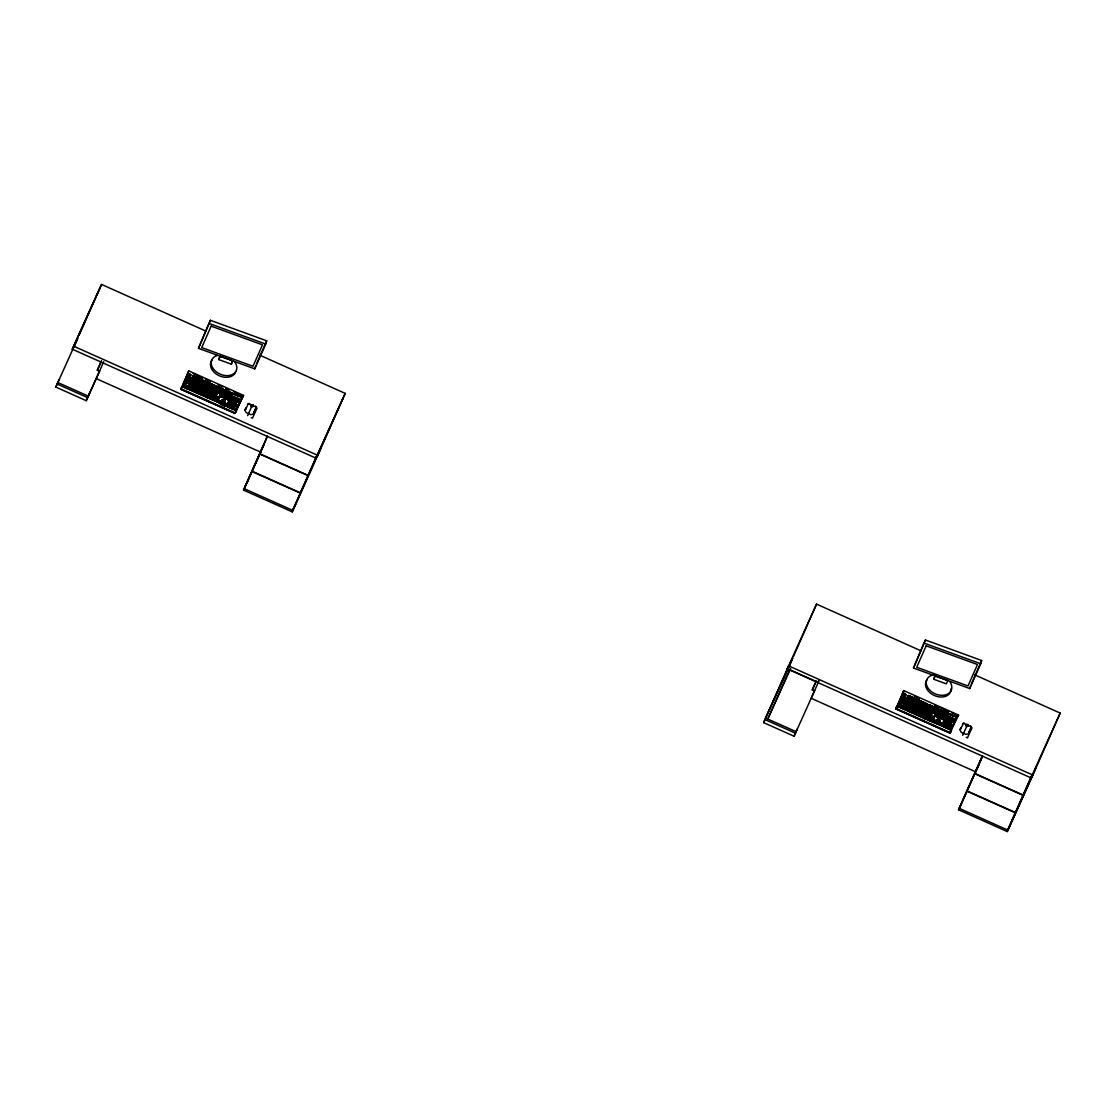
<?xml version="1.0" encoding="UTF-8"?>
<svg xmlns="http://www.w3.org/2000/svg" width="1116" height="1116" viewBox="0 0 1116 1116"><rect width="100%" height="100%" fill="white"/><g stroke="black" fill="none" stroke-linecap="round" stroke-linejoin="round"><path stroke-width="1.5" d="M193.64 384.127C194.909 386.22 189.399 386.931 191.352 383.388M200.489 387.099C196.834 386.08 200.42 389.847 200.643 387.545M205.149 389.372L204.953 391.688M209.92 391.716L209.961 391.953M209.989 383.081C210.743 385.411 206.376 384.071 208.831 382.537M903.932 701.741C895.227 697.458 903.765 705.717 904.211 702.355M904.002 696.97C904.727 699.258 900.375 697.974 902.83 696.426M905.341 693.985C906.08 696.286 901.756 694.975 904.183 693.441M908.884 701.504C909.61 703.791 905.257 702.508 907.727 700.96M912.372 697.123C913.097 699.425 908.745 698.128 911.214 696.579M915.552 706.958L915.357 709.316M917.868 707.935C920.142 705.898 914.13 703.08 915.05 708.102C912.735 709.106 913.795 704.726 915.455 706.777M920.365 709.525L918.928 708.325L918.245 709.567L919.598 710.222L920.867 707.279L922.946 708.325M926.991 712.05C922.625 713.124 929.223 710.976 926.88 714.477M928.582 715.244C932.446 712.399 924.676 712.161 928.749 714.38C928.177 710.962 934.036 710.878 931.232 714.059M931.665 709.344C932.404 711.645 928.08 710.334 930.507 708.8M933.074 706.386C933.813 708.688 929.488 707.377 931.916 705.842M933.98 710.376C934.706 712.664 930.381 711.38 932.809 709.832M943.564 717.016C944.345 719.304 939.951 718.007 942.406 716.472M253.709 413.269L254.462 411.372A8.956 3.32 -87.9 0 1 254.56 410.995L254.574 410.939A9.626 3.711 -89 0 1 254.671 410.535L254.699 410.479A9.904 3.976 89.8 0 1 254.853 409.977M968.702 732.961L969.469 731.064A8.956 3.32 -87.9 0 1 969.567 730.673L969.567 730.631A9.626 3.711 -89 0 1 969.678 730.227L969.692 730.171A9.904 3.976 89.8 0 1 969.846 729.655L969.874 729.599A4.687 1.953 88.7 0 1 970.306 728.636L970.334 728.595A4.101 1.646 89.8 0 1 970.543 728.316L970.934 728.009M247.599 404.41L247.64 404.187A2.525 0.781 -1.4 0 1 249.412 403.49L249.579 403.476M962.606 724.089L962.634 723.879A2.525 0.781 -1.4 0 1 964.405 723.182L964.587 723.154M253.541 413.687L254.406 411.595M969.413 731.287L969.204 732.124M180.904 389.261L188.744 370.875L243.567 395.399L234.988 413.45L180.904 389.261L181.462 387.043M896.594 706.777L896.05 708.897L949.939 732.989L951.292 731.245M951.599 730.52L949.995 733.142L895.911 708.953L896.776 706.01M182.522 386.289L217.355 402.039M187.404 375.478L190.083 376.678M190.543 374.99C189.399 379.022 187.321 374 188.199 373.79M190.794 375.088C185.688 369.019 188.437 382.174 190.934 374.711M191.227 382.955C189.469 380.961 188.632 385.201 190.766 384.35C195.161 381.393 187.335 377.85 188.423 383.346C176.258 375.492 200.517 387.28 184.572 382.732C180.89 385.745 189.469 384.783 186.302 387.977C188.757 392.121 191.98 385.564 187.279 386.262C187.39 389.065 180.75 387.447 183.568 384.727C186.023 385.369 188.827 388.438 189.929 385.09M188.939 386.638L190.989 387.726L191.687 385.899M191.129 380.807L191.966 378.952M192.022 377.919L193.249 375.632L202.498 379.942L201.271 382.23L192.147 377.599M193.431 381.839L194.268 379.984M193.528 384.057L192.357 383.485L191.715 384.811L193.068 385.383L194.337 382.439L196.416 383.472M192.105 390.46L204.842 396.333L205.665 394.492M193.263 386.275L208.971 393.488M196.988 379.663L199.066 380.695L200.266 379.077M196.137 385.704C194.212 382.509 201.285 383.653 197.783 386.122M199.262 380.737L201.34 381.714L201.968 379.845M198.146 386.122C194.407 386.094 198.439 387.28 198.439 386.736M198.704 384.56L201.019 385.536M202.373 382.607L203.614 380.263L212.849 384.629L211.552 386.834L202.512 382.23M205.079 383.332L207.144 384.309L208.343 382.69M202.763 392.944L204.828 393.92L206.069 392.316M204.66 386.68L205.26 384.908M205.065 389.275C203.809 387.043 202.052 391.13 204.633 390.502C203.126 385.494 210.492 388.242 207.004 390.251M207.367 384.239L209.417 385.327L210.617 383.709M205.065 393.976L207.13 394.952L207.827 393.111M206.669 387.754L207.562 385.941M207.269 392.72C207.799 386.052 204.172 395.552 208.064 388.689C211.022 388.075 210.561 391.618 209.083 392.637C206.767 393.097 208.301 389.163 209.752 391.256M209.417 393.446L211.273 394.52M212.5 384.727C213.24 386.792 207.757 386.415 210.115 383.499M212.849 386.973L222.028 391.214M211.984 392.232C210.701 396.431 209.585 389.121 212.263 392.985M212.71 392.93C209.417 394.548 214.886 397.129 215.025 393.962M211.552 392.288C214.802 390.726 209.417 388.131 209.306 391.284M214.523 398.621C199.778 395.65 229.854 403.657 213.965 400.17M211.594 397.38L209.682 396.027L210.673 394.38M215.444 387.852L217.718 388.87M223.088 389.512L213.923 385.173L213.17 387.001L215.276 387.894L215.918 386.094M214.328 393.292C213.7 397.366 211.119 390.726 214.453 393.585M214.844 391.786L212.654 390.809M214.021 395.566C220.815 405.136 222.921 386.847 216.295 394.38L205.232 389.47M218.29 387.392C215.458 388.773 221.303 391.855 220.466 388.117M217.146 392.818L215.151 391.716L213.854 393.32M226.381 403.978C226.59 410.521 212.319 398.928 221.679 401.076M221.735 392.497L220.563 393.962L186.511 378.743L186.804 376.817M220.856 396.752L222.74 392.581M222.907 392.497L229.98 395.664L228.18 399.96L220.996 396.431M222.168 391.465L223.102 388.982L214.091 385.271M223.2 391.549L230.189 394.855M220.954 403.364C225.683 406.503 221.903 400.044 222.265 399.793M221.512 401.746L219.266 400.588M227.301 394.785C228.083 398.663 222.809 393.683 223.758 397.756M224.135 395.943L222.154 394.841L220.996 396.612M226.074 398.789C228.724 396.138 221.958 396.236 225.474 393.948M225.823 392.553L227.901 393.585L228.529 391.716M224.4 402.848L225.014 400.491L222.405 399.681M226.492 406.015L235.797 410.353M232.351 393.181L231.514 395.483L240.972 399.5L241.754 397.31L232.198 393.32M233.76 409.028L235.992 410.367M232.435 406.447C230.9 416.617 239.159 398.44 232.477 406.35M236.941 401.607C235.071 397.994 232.198 404.048 236.285 403.099M237.276 401.314L239.27 402.304L240.372 400.839M897.515 706.093L932.502 721.606M902.272 695.477C901.519 691.027 908.731 694.166 904.964 696.621M901.296 707.488L903.834 708.869L905.062 707.223L907.685 708.493L906.806 710.167L904.197 708.911M901.84 705.996L898.757 704.391L897.822 705.996L900.919 707.558L902.147 705.926L904.769 707.251M904.658 697.612L903.82 699.467M904.476 700.137C901.658 694.961 897.571 702.717 904.113 702.076M905.815 694.71L903.695 693.594M904.658 702.313L903.82 704.168M907.043 697.556L916.515 701.852L917.408 699.411L908.257 695.324L907.043 697.556L909.512 698.351L910.726 696.733M906.234 702.773C901.658 704.057 909.024 701.838 905.592 704.949M906.792 701.169L904.727 700.067L903.5 701.671M909.735 698.281L911.786 699.369L913 697.751M910.475 704.782C913.99 703.499 907.573 700.164 908.703 704.001C907.336 707.614 905.773 701.169 908.619 703.903M909.094 702.187L907.099 701.085L905.927 702.731M909.54 706.846L908.703 708.702M912.009 699.3L914.06 700.388L915.273 698.769M910.879 704.726C907.182 707.879 912.581 701.797 910.14 706.986M910.475 709.483L911.353 707.697M913.041 703.596L913.878 701.741M915.357 704.628L916.194 702.773M917.38 699.941C917.84 701.141 912.581 701.992 914.813 698.602M917.38 702.243L918.621 699.955L927.856 704.266L926.629 706.554L917.505 701.922M915.455 711.534L917.533 712.566L918.761 710.976M920.086 702.913L922.151 704.001L923.351 702.383M920.658 701.434C921.356 704.587 915.413 701.992 918.803 700.346M920.17 708.967C921.021 701.476 917.533 710.655 916.027 708.73C915.776 705.27 920.058 709.288 917.129 710.111L899.635 702.424L898.868 704.308M919.793 711.185L921.872 712.161L923.099 710.557M922.416 709.888C918.58 709.874 922.5 711.394 922.667 710.557M922.109 712.217L933.813 717.56L935.627 713.989L901.519 698.435L901.784 696.565M924.62 705.061L927.005 706.163M922.848 702.159C920.323 704.14 925.945 706.777 925.052 703.15M924.718 710.92C920.881 710.808 924.885 712.413 924.955 711.645M923.141 717.253C926.154 722.164 926.294 713.668 929.502 718.188C926.74 720.824 934.036 723.168 932.809 719.611M925.248 709.357L923.183 708.311L922.011 709.943M923.671 715.761L921.077 714.393L920.212 716.067L922.82 717.337L924.062 715.691L926.601 717.016M924.578 713.445L925.415 711.59M927.731 704.573L918.496 700.206M927.759 706.986L928.972 704.587L938.207 708.953L936.98 711.185L927.87 706.554M927.549 710.39L925.485 709.344L924.243 710.948M926.043 718.676L928.652 719.932L929.949 718.327M926.991 716.751L932.92 719.527L933.757 717.686M934.636 711.018L933.799 712.873M935.975 708.032C932.348 709.706 939.016 712.329 937.691 708.8M933.353 721.996L940.579 725.344M936.868 711.869L932.111 721.982L897.459 706.47L901.895 696.3L936.77 711.659L902.356 696.579M943.299 719.388L935.919 716.612L937.747 712.259M938.082 709.204L928.917 704.866L928.177 706.693L930.228 707.614L930.87 705.744M938.221 711.185L945.531 714.449M939.951 720.671L937.454 719.123L940.049 720.238L939.253 722.219L941.499 723.294L940.537 725.526M941.374 723.67C941.974 725.302 935.933 725.093 939.337 722.498M941.374 725.958L946.005 715.844L955.491 720.085L950.888 730.324L941.513 725.637M944.917 715.788L938.165 712.594M943.187 719.653L945.029 715.523M946.256 712.859L939.281 709.497L938.514 711.269L940.579 712.245L941.332 710.46M952.394 721.313C948.67 729.292 939.226 722.638 951.278 722.791M946.047 723.042C946.256 720.992 950.218 720.225 951.934 721.355M946.424 721.229L947.568 719.22L949.632 720.252M947.303 719.276L945.35 717.965L946.075 716.249M947.665 718.816L949.646 719.918L950.958 718.313M944.61 720.057C943.745 716.263 948.991 720.657 948.14 717.086M946.438 727.73L948.502 728.776L950.372 725.233L952.645 725.874L954.208 722.15M946.996 726.125L942.741 724.047L941.806 725.665L946.061 727.744L947.233 726.125L949.311 727.158M947.317 725.777L949.521 726.697M949.981 719.848L951.962 720.964L953.273 719.346M948.74 728.776L950.874 729.78L952.339 725.986M952.269 720.95L954.347 721.982L955.394 720.406M956.831 717.309L947.554 712.887L946.368 714.868L955.659 719.262L956.789 717.086M198.467 348.345L210.38 320.292L266.682 340.812L265.72 344.077L254.783 368.866L198.467 348.345L210.38 320.292M218.792 359.603L220.27 356.241L232.784 360.789L231.305 364.151L218.792 359.603L219.489 357.273M231.305 364.151L232.002 361.835M254.783 368.866L255.759 365.602M913.474 668.038L925.373 639.984L981.689 660.505L980.713 663.755L969.776 688.558L913.474 668.038L925.373 639.984M933.799 679.281L935.278 675.919L947.791 680.481L946.312 683.843L933.799 679.281L934.483 676.952M969.776 688.558L970.753 685.294M200.503 387.322L199.876 389.386M914.157 704.21C909.08 707.586 914.646 704.642 912.581 708.046M927.075 712.148L909.275 704.377L907.838 705.954M929.461 713.277L931.372 714.226M935.124 720.266C932.683 721.368 936.77 723.517 936.254 720.783M254.853 409.977L254.866 409.907A4.687 1.953 88.7 0 1 255.299 408.944L255.327 408.916A4.101 1.646 89.8 0 1 255.536 408.637L255.941 408.316M247.626 415.64L252.453 404.759M967.6 724.521C968.618 725.456 965.493 724.507 967.809 724.772A3.864 0.753 24 0 1 968.088 725.079L968.116 725.065A3.836 0.921 24 0 0 967.99 724.968M252.69 404.982L252.495 406.001L251.602 405.61L251.909 404.717L252.997 405.22A4.004 0.809 24 0 1 253.109 405.373L253.109 405.471M962.634 735.318L966.596 726.683M252.174 404.787L252.174 404.787A4.004 0.809 24 0 0 251.672 404.731L250.961 405.736L251.616 404.801M252.579 405.805L252.453 404.927M245.436 409.488L246.273 407.703A8.956 3.25 -44 0 0 246.496 407.382L246.524 407.34A9.626 3.641 -42.9 0 0 246.762 407.005L246.789 406.949A9.904 3.892 -41.7 0 0 247.068 406.489L247.11 406.433A4.687 1.911 -40.6 0 0 247.543 405.471L247.543 405.429A4.101 1.604 -41.7 0 0 247.613 405.094L247.599 404.62M960.304 729.32L961.281 727.395A8.956 3.25 -44 0 0 961.504 727.074L961.532 727.032A9.626 3.641 -42.9 0 0 961.755 726.683L961.797 726.642A9.904 3.892 -41.7 0 0 962.076 726.181L962.104 726.125A4.687 1.911 -40.6 0 0 962.536 725.163L962.55 725.121A4.101 1.604 -41.7 0 0 962.62 724.772L962.606 724.312M188.744 370.875L180.973 389.4L234.932 413.297M236.606 410.841L234.848 413.492L242.911 396.543M243.246 396.11L243.567 395.399M252.816 405.303L251.602 405.61M903.43 691.292L903.737 690.567L958.56 715.077L949.939 732.989M957.919 716.235L958.56 715.077M967.446 724.619L967.809 724.772M259.763 355.167L345.193 393.376L315.926 458.132L72.261 349.196L101.542 284.427L205.972 331.117M96.953 377.041L86.253 400.686L55.8 387.057L59.12 379.593M73.768 347.383L77.743 338.399L55.8 387.057M79.124 335.205L101.542 284.427M99.491 371.237L97.301 370.261L101.514 360.705M57.111 384.002L87.578 397.617L88.248 396.11L57.781 382.495M86.253 400.686L89.573 393.209M103.704 361.682L96.241 378.631L260.698 452.161M256.429 364.053L266.682 340.812M245.367 409.558L246.148 407.898M321.394 447.335L292.266 511.881L243.539 490.091L267.324 436.091M267.435 436.509L244.376 488.724L292.629 510.291L293.341 508.715M292.629 510.291L316.358 456.514L315.647 458.104M292.266 511.881L317.251 455.105L73.6 346.169M317.418 456.318L345.193 393.376M814.638 690.637L794.076 736.239L763.623 722.624L788.607 665.861L1032.258 774.797L1007.274 831.573L958.546 809.784L982.331 755.783M788.761 667.061L792.751 658.077L765.604 718.048L796.057 731.664L795.387 733.184L764.934 719.569M793.448 656.487L816.549 604.119L920.965 650.809M789.598 669.614L767.794 719.039L790.686 668.512M814.499 690.93L812.308 689.939L815.824 681.974M818.53 680.732L817.861 682.253L787.408 668.637M794.076 736.239L797.396 728.776M818.893 680.983L811.234 698.323L975.705 771.853M971.436 683.745L981.689 660.505M960.444 729.18L961.141 727.59M966.609 724.479L966.679 724.423A4.004 0.809 24 0 1 967.112 724.423L966.972 724.493A3.836 0.921 24 0 0 966.665 724.465L966.679 724.423M1008.348 828.393L1007.622 829.983L959.383 808.416L982.429 756.202M976.402 770.277L982.666 756.09M1007.622 829.983L1031.365 776.206L1030.654 777.796M1032.426 776.011L1060.2 713.068L974.756 674.859M253.695 413.38L254.322 411.999L253.471 414.05L250.835 414.678L246.204 412.599L244.92 410.228L245.897 408.233L245.143 409.935M968.702 733.072L969.316 731.691L968.479 733.742L965.842 734.356L961.211 732.291L959.927 729.92L960.667 728.302M224.051 389.637L223.2 392.037L230.384 395.064L231.277 392.623L223.967 389.847M222.405 399.472L221.359 401.453M903.737 690.567L895.911 708.953L903.5 691.446M939.086 709.274L938.193 711.715L945.378 714.756L946.326 712.357L939.379 709.581M72.261 349.196L100.203 287.454M97.301 370.261L101.319 361.389M87.578 397.617L99.645 370.903M248.505 403.629L256.08 407.019M244.85 487.022L264.101 444.489M243.539 490.091L260.781 451.994M308.769 473.742L307.932 475.583L259.693 454.017M301.055 491.221L300.218 493.063L251.979 471.496M316.051 457.881L343.198 397.91M816.549 604.119L787.268 668.875L1030.919 777.824L1060.2 713.068M763.623 722.624L792.081 659.598M812.308 689.939L816.326 681.067M963.499 723.321L971.073 726.711M966.344 726.307C965.535 722.568 966.275 728.19 967.377 724.8M967.795 725.037L966.93 724.591M975.523 771.867L974.7 773.709L1022.94 795.276L1023.763 793.434M958.546 809.784L979.095 764.167M959.383 808.416L960.109 806.826M1016.062 810.913L1015.225 812.755L966.986 791.188M1008.585 828.504L1036.401 767.027M1007.274 831.573L1033.137 774.42M193.375 388.8L194.533 387.154M208.371 393.348L207.395 395.064L211.343 396.654L210.798 398.049L208.873 397.101L210.143 394.143M907.238 705.814L906.332 707.628L920.477 713.724L920.044 715.077L907.964 709.818L908.996 706.609M195.844 385.02C191.701 384.434 196.918 387.419 195.537 385.104M201.619 381.895L192.161 377.78M212.012 386.485L202.512 382.411M213.728 384.964L212.835 387.405L221.917 391.465M210.938 398.817C199.792 392.846 215.374 399.514 212.445 395.176M217.341 402.234L221.805 392.009L186.888 376.608L182.508 386.834L217.453 401.969M224.344 395.483L222.182 394.618L223.158 392.902M230.496 394.813L228.166 393.711L229.143 391.995M230.761 396.529L239.982 400.421M235.295 405.624C242.549 408.749 237.178 395.162 235.071 405.289M236.104 410.297L226.395 406.391L231.012 396.166L240.484 400.393L235.936 410.604M903.123 693.58C901.254 694.194 905.634 698.518 905.397 694.361M905.09 696.37L902.398 695.17L904.895 696.719M916.627 701.587L907.308 697.612M934.915 709.539L932.725 708.73L933.701 707.014M934.064 720.392C932.767 723.308 937.231 723.475 937.412 719.164M936.687 720.755L934.315 720.029L933.241 722.429L940.662 725.26M944.861 724.689C941.332 725.693 942.936 719.932 945.74 722.722M951.139 729.948L941.513 725.818M256.122 408.135L256.22 408.024A2.525 0.795 49.4 0 0 255.578 406.252L255.466 406.098M971.129 727.827L971.213 727.716A2.525 0.795 49.4 0 0 970.571 725.944L970.474 725.791M193.361 388.731C193.57 391.06 186.902 390.447 190.194 387.573M209.222 393.474L210.408 391.897M225.46 405.917L218.387 402.541M907.908 695.645L907.559 697.542M931.428 714.031L932.599 712.454M251.895 406.866C255.522 406.238 249.51 406.196 251.337 406.629M967.488 726.516L968.13 725.805L966.609 726.446M190.139 377.766C187.572 378.952 191.98 380.933 191.268 378.282M200.754 378.924C198.174 380.193 202.61 382.021 201.884 379.44M195.021 382.3C192.454 383.485 196.862 385.466 196.151 382.816M199.359 381.895C196.793 383.165 201.215 384.992 200.489 382.397M204.242 386.429C201.675 387.698 206.097 389.526 205.372 386.931M210.896 387.043C208.301 388.298 212.835 390.154 211.984 387.531M215.779 391.577C213.184 392.832 217.718 394.687 216.867 392.065M220.117 391.172C217.578 392.441 221.931 394.297 221.275 391.716M225 389.763C222.461 391.032 226.813 392.888 226.157 390.307M220.117 400.574C217.592 401.844 221.931 403.699 221.289 401.118M231.807 396.403C229.268 397.673 233.635 399.528 232.979 396.947M905.411 699.927C902.872 701.057 907.196 703.108 906.541 700.443M912.065 700.555C909.512 701.727 913.892 703.722 913.195 701.057M916.947 705.089C914.395 706.261 918.775 708.255 918.077 705.591M921.286 704.67C918.705 705.954 923.141 707.767 922.416 705.186M929.642 704.824C927.075 706.093 931.497 707.921 930.772 705.34M926.168 709.204C923.588 710.487 928.024 712.301 927.298 709.72M934.19 706.86C931.595 708.102 936.129 709.971 935.278 707.349M939.756 722.331C937.189 723.517 941.597 725.498 940.886 722.847M951.446 718.16C948.893 719.332 953.287 721.327 952.576 718.676M950.567 720.113C948.028 721.299 952.436 723.266 951.655 720.601M193.445 376.036C189.915 377.292 196.151 380.598 195.216 376.831M224.023 389.805L229.729 392.246M227.985 399.57L228.766 397.84L226.841 396.905L228.864 397.603L229.645 395.873M235.811 410.116L237.387 406.322M926.698 706.037L927.396 704.196M943.16 719.499L936.143 716.444M186.958 378.687C184.168 379.914 189.887 382.83 189.19 379.691M196.207 376.887C193.584 378.352 198.23 379.859 197.295 377.375M198.481 377.905C195.872 379.161 200.392 381.1 199.569 378.394M197.058 380.863C194.463 382.049 198.941 383.988 198.146 381.351M201.94 385.397C199.346 386.582 203.823 388.521 203.028 385.885M208.58 386.01C206.028 387.238 210.478 389.135 209.682 386.499M221.456 388.187C218.889 389.163 223.228 391.535 222.558 388.675M213.477 390.544C210.91 391.772 215.36 393.669 214.565 391.032M217.815 390.14C215.207 391.381 219.726 393.32 218.903 390.628M228.278 394.827C225.725 395.859 230.091 398.133 229.366 395.315M227.399 396.78C224.79 398.049 229.352 399.863 228.487 397.268M238.754 399.5C236.16 400.686 240.638 402.639 239.842 399.988M907.447 698.49C904.825 699.802 909.414 701.545 908.536 698.979M909.749 699.523C907.141 700.806 911.716 702.592 910.851 700.011M912.33 703.024C909.721 704.336 914.297 706.079 913.418 703.512M914.632 704.057C912.023 705.34 916.599 707.125 915.734 704.545M918.984 703.638C916.375 704.894 920.895 706.833 920.072 704.126M926.113 703.247C923.476 704.489 928.038 706.33 927.201 703.736M923.867 708.172C921.258 709.427 925.778 711.366 924.955 708.66M928.205 707.767C925.596 708.995 930.102 710.878 929.293 708.255M944.624 711.52C942.03 712.789 946.577 714.617 945.726 712.008M940.969 713.473C938.347 714.77 942.936 716.556 942.057 713.961M940.091 715.426C937.482 716.653 941.988 718.551 941.179 715.914M938.319 719.346C935.71 720.587 940.244 722.526 939.421 719.834M195.719 377.055C192.51 378.812 197.937 381.17 197.992 378.059M196.569 381.016L195.732 382.872M192.231 386.122L191.227 387.782M199.876 384.685L200.587 382.816M196.569 385.718L195.202 387.322M201.452 390.251C201.117 393.027 196.667 391.325 198.606 388.982M202.191 390.419C206.014 387.113 196.374 390.963 203.768 386.582M211.412 389.847L212.71 388.228M217.327 390.293L215.96 391.897M222.726 392.776L229.812 395.873M227.79 394.98L225.474 398.51M231.263 396.543L229.617 400.365M219.573 400.714C216.923 404.857 224.902 402.039 224.902 400.756M232.337 399.193L233.649 397.589M238.266 399.668C238.21 402.611 232.756 400.532 235.95 398.621M909.275 699.676L908.438 701.532M918.496 703.805L917.129 705.41M921.802 707.474L922.5 705.591M914.157 708.911L912.721 710.487M918.496 708.507L917.603 710.32M930.019 708.953L929.182 710.808M926.685 712.008C926.378 709.023 932.111 711.171 928.93 713.026M923.378 713.026L922.402 714.742L926.35 716.346L925.806 717.741L923.881 716.877L925.08 713.794M944.15 711.687C940.676 713.264 946.787 716.067 945.991 712.58M934.441 720.406L936.226 721.117M933.088 712.301L932.069 714.045L930.353 713.473L929.795 714.854L933.939 716.681L935.361 713.333M189.176 373.748C186.637 374.753 190.906 377.096 190.306 374.265M194.756 379.831C192.203 380.835 196.486 383.165 195.886 380.347M190.404 380.235C187.781 381.602 192.398 383.262 191.506 380.723M203.977 383.96C201.48 385.006 205.651 387.196 205.135 384.504M199.638 384.364C197.086 385.369 201.368 387.698 200.768 384.88M214.635 385.132C212.012 386.499 216.63 388.159 215.737 385.62M206.279 384.992C203.712 386.192 208.106 388.131 207.409 385.494M216.909 386.15C214.356 387.35 218.764 389.303 218.039 386.666M219.182 387.168C216.644 388.173 220.912 390.502 220.312 387.684M208.859 388.494C206.362 389.54 210.533 391.73 210.017 389.038M215.5 389.107C212.947 390.307 217.355 392.26 216.63 389.624M211.161 389.526C208.594 390.726 212.989 392.665 212.291 390.028M229.631 391.842C227.078 392.902 231.319 395.064 230.789 392.386M225.962 393.781C223.423 394.799 227.692 397.129 227.092 394.297M225.083 395.748C222.544 396.905 226.883 398.984 226.213 396.25M236.439 398.468C233.886 399.416 238.113 401.844 237.569 398.984M235.56 400.421C233.007 401.439 237.29 403.769 236.69 400.937M224.748 402.653L225.976 403.56M905.146 697.458C902.649 698.504 906.82 700.709 906.304 698.002M919.291 700.192C916.724 701.392 921.132 703.345 920.421 700.709M921.565 701.211C919.012 702.215 923.295 704.545 922.695 701.727M923.839 702.229C921.286 703.178 925.513 705.591 924.969 702.745M910.028 701.992C907.531 703.038 911.702 705.242 911.186 702.536M916.668 702.62C914.13 703.624 918.398 705.954 917.798 703.122M925.903 706.735C923.323 707.879 927.633 709.915 927.061 707.279M921.551 707.153C919.012 708.158 923.281 710.487 922.681 707.656M942.309 710.487C939.756 711.687 944.164 713.64 943.438 711.004M930.786 711.269C928.205 712.413 932.516 714.449 931.944 711.813M938.654 712.44C936.031 713.808 940.635 715.468 939.742 712.929M937.775 714.393C935.194 715.593 939.588 717.532 938.905 714.91M946.814 716.095C944.248 717.156 948.642 719.388 947.903 716.584M948.251 719.081C945.67 720.28 950.065 722.219 949.381 719.597M188.562 382.007C192.133 380.263 184.614 376.664 185.633 380.695M195.202 382.621L196.081 380.835M203.489 384.113L202.652 385.969M202.122 385.718L202.945 383.876M220.982 388.34C217.481 389.624 223.605 392.985 222.74 389.135M200.085 387.154C200.071 383.988 205.567 386.582 202.331 388.173M215.025 389.261L213.588 390.851M203.489 388.814L202.652 390.67M199.15 389.219C198.704 392.093 194.407 390.223 196.235 387.922M205.79 389.847L204.423 391.451M232.407 393.195L241.74 397.338M230.077 394.632L230.9 392.79M234.193 402.541L233.356 404.397M915.72 698.965L908.382 695.7M905.592 700.248L906.471 698.463M925.415 706.888L924.578 708.744M913.878 706.442L913.041 708.297M927.717 707.921L926.35 709.525M916.18 707.474L914.813 709.079M924.048 708.493L924.815 706.623M941.834 710.641C938.263 712.12 944.638 715.077 943.592 711.45M937.091 710.92L927.912 706.791M921.063 712.008L920.072 713.654M927.717 712.622L926.35 714.226M935.571 713.654L936.45 711.869M930.019 713.654L929.182 715.509M938.221 717.183C940.063 714.435 932.306 709.302 944.75 715.523M943.034 719.513C945.545 718.174 940.676 714.435 941.081 718.481M952.966 721.187C947.707 724.549 955.143 727.046 953.887 721.606M193.933 375.883C191.31 377.194 195.9 378.924 195.021 376.371M204.284 380.5C201.745 381.616 206.055 383.695 205.414 381.016M206.558 381.519C204.005 382.69 208.357 384.671 207.688 382.035M211.105 383.555C208.497 384.853 213.058 386.624 212.193 384.043M187.837 376.734C185.228 378.003 189.776 379.817 188.925 377.222M192.44 378.798C189.887 379.956 194.212 381.979 193.598 379.342M201.675 382.928C199.066 384.085 203.475 386.08 202.805 383.43M227.315 390.795C224.762 391.911 229.087 393.99 228.445 391.311M192.719 381.267C190.111 382.537 194.658 384.35 193.807 381.756M197.323 383.332C194.77 384.49 199.094 386.513 198.495 383.876M213.198 388.075C210.617 389.456 215.123 391.116 214.328 388.591M206.558 387.461C203.949 388.619 208.357 390.614 207.688 387.963M223.646 392.748C221.094 393.906 225.418 395.943 224.804 393.292M234.123 397.435C231.612 398.538 235.853 400.658 235.281 397.98M222.768 394.701C220.187 396.082 224.693 397.742 223.898 395.217M233.244 399.389C230.705 400.574 235.071 402.555 234.374 399.905M223.326 399.654C220.759 400.909 225.181 402.764 224.456 400.17M908.94 695.561C906.373 696.733 910.726 698.714 910.056 696.077M913.488 697.598C910.865 699.048 915.511 700.583 914.576 698.086M915.762 698.616C913.195 699.788 917.589 701.783 916.892 699.132M936.463 707.879C933.966 708.869 938.193 711.157 937.593 708.381M914.367 701.587C911.828 702.578 916.083 704.935 915.497 702.09M939.993 709.455C937.496 710.432 941.709 712.803 941.123 709.971M901.951 698.379C899.105 699.718 905.02 702.383 904.197 699.383M923.588 705.703C921.049 706.819 925.359 708.897 924.718 706.219M919.249 706.121C916.724 707.112 920.965 709.469 920.379 706.623M935.124 710.864C932.516 712.189 937.077 713.891 936.212 711.352M928.47 710.236C925.931 711.352 930.242 713.431 929.6 710.753M943.285 714.505C940.704 715.886 945.21 717.546 944.415 715.021M949.13 717.128C946.508 718.439 951.097 720.183 950.218 717.616M953.762 719.192C951.223 720.378 955.589 722.359 954.891 719.708M945.936 718.048C943.369 719.29 947.791 721.159 947.065 718.565M206.069 381.672L204.925 383.262L202.819 382.383L203.433 380.514L212.584 384.574M189.65 377.919L188.213 379.51M224.511 389.916L223.619 391.744M198.871 382.049L198.048 383.904M226.827 390.963L225.516 392.567L223.312 391.772M201.187 383.081L200.35 384.936M197.448 383.639L198.271 381.784M219.629 391.325L218.792 393.181M189.65 382.621C186.414 384.448 191.882 386.68 191.952 383.653M190.794 383.011C190.85 379.817 196.346 382.453 193.096 384.043M198.871 386.75L197.434 388.326M218.192 392.916L219.085 391.088M201.187 387.782L200.35 389.637M208.106 390.879L206.669 392.455M196.848 388.187L195.537 389.805L193.556 388.87L205.484 394.032L205.009 395.427L192.915 390.098L193.933 386.889M203.754 391.284L202.331 392.86M193.166 388.759L200.922 392.358M212.989 395.413C208.845 397.966 219.587 402.541 218.75 397.994M230.384 403.183C231.556 406.782 225.292 404.034 228.543 402.402C233.914 405.485 229.254 396.752 228.724 402.318M931.428 705.996C927.801 707.711 934.441 710.25 933.143 706.763M906.959 698.644L906.122 700.499M911.577 700.709L910.74 702.564M947.47 712.887L956.677 717.002M920.798 704.824L919.361 706.414M923.099 705.856L922.276 707.711M907.838 701.266L908.731 699.439M910.14 702.285L910.977 700.443M932.334 709.985L930.897 711.576M900.584 700.499L899.747 702.341M940.481 713.626C936.854 715.23 943.466 717.979 942.183 714.393M942.797 714.672C939.435 716.458 945.378 718.69 944.82 715.565M928.582 710.543L929.488 708.716M946.326 716.249L955.226 720.211M911.577 705.41L910.74 707.265M912.721 705.8L913.613 703.973M915.022 706.819L915.859 704.977M920.798 709.525L919.556 711.129L917.659 710.348M904.923 704.782C901.296 706.498 907.936 709.037 906.638 705.549M916.459 709.943L915.022 711.52M940.467 718.202C943.955 716.556 937.621 713.738 938.765 717.435M925.68 714.059C922.5 715.607 927.773 718.299 927.982 715.091M944.568 720.155L943.731 722.01M937.538 719.36C935.501 720.28 941.723 725.4 936.115 723.308C935.278 719.499 940.258 723.949 939.853 720.392M218.08 392.609L217.062 394.353L215.388 393.781L214.802 395.176L218.931 396.989L220.368 393.641M237.959 401.495C233.216 404.09 239.535 408.038 238.936 401.941M209.403 323.556L265.72 344.077M924.411 643.235L980.713 663.755M193.124 373.693L202.526 377.905M205.651 379.3L210.352 381.407M218.192 384.908L222.879 387.001M226.018 388.41L229.157 389.805M233.844 391.911L241.684 395.413M914.395 696.189L919.096 698.295M934.762 705.298L948.851 711.603L944.052 709.567M951.99 712.998L958.253 715.802M197.853 375.939L202.54 378.031M225.92 388.494L229.045 389.889M235.281 392.679L241.516 395.455M934.692 705.396L937.817 706.777M193.208 375.911L202.387 380.137M926.671 706.261L917.519 702.104M187.111 376.776L221.331 392.093M255.801 407.563L257.029 408.107L252.481 418.165L251.253 417.621M970.808 727.255L972.036 727.799L967.474 737.857L966.261 737.313M202.945 388.577L204.884 389.191L205.47 387.35M221.08 396.71L227.957 399.793M222.6 399.695L224.707 400.77M191.394 387.977L193.096 388.745M900.417 704.991L903.625 706.4L904.392 704.545M911.242 709.957L908.047 708.534L907.113 710.222L919.835 716.026L920.616 714.142M914.367 711.352L919.054 713.445M181.127 388.745L235.225 412.92M896.134 708.437L950.218 732.612M259.805 453.766L308.044 475.332M974.812 773.444L1023.051 795.024M252.09 471.245L300.33 492.812M967.098 790.937L1015.337 812.504M939.867 713.361C940.342 716.988 935.85 713.068 936.087 716.402M927.117 707.656L926.88 709.776M922.779 712.761L922.137 714.631L920.128 713.78M920.463 711.729C921.077 715.37 916.069 712.664 918.161 710.697M235.35 398.356C235.964 402.011 230.928 399.249 233.035 397.324M216.727 390.028L216.49 392.148M214.425 388.996L214.188 391.116M232.156 399.277L231.263 401.23M212.11 387.963L211.873 390.084M231.863 401.369L232.56 399.528L234.625 400.505L233.83 402.179L231.626 401.509L231.04 403.35M233.579 402.262L233.007 404.118L230.733 403.462L230.022 405.178L232.072 406.098L232.7 404.229M198.341 386.513L185.521 380.779L184.754 382.662M225.851 403.141C226.143 405.875 222.865 403.755 224.4 402.499M951.097 688.656A13.35 9.681 23.8 0 1 935.501 695.966A13.35 9.681 23.8 0 1 926.922 679.839M949.842 681.611A13.35 9.681 23.8 0 1 944.945 695.031A13.35 9.681 23.8 0 1 927.187 686.577A13.35 9.681 23.8 0 1 935.18 674.636M235.797 371.53A13.35 9.681 23.8 0 1 218.889 375.604A13.35 9.681 23.8 0 1 211.914 360.147M234.848 361.933A13.35 9.681 23.8 0 1 230.914 375.088A13.35 9.681 23.8 0 1 213.212 368.643A13.35 9.681 23.8 0 1 217.146 355.474M252.802 405.08A3.864 0.753 24 0 1 252.983 405.261A3.836 0.921 24 0 1 253.095 405.429M183.568 385.787C188.716 390.349 185.409 381.337 183.582 385.745M184.447 383.834C192.817 391.423 187.879 377.599 184.461 383.792M187.028 387.336C191.213 391.019 188.367 383.193 187.042 387.294M189.678 386.164C192.761 388.842 190.766 382.23 189.678 386.164M189.943 388.647C194.017 392.358 191.436 384.462 189.957 388.591M191.98 387.196C195.174 389.805 192.984 383.262 191.98 387.196M194.282 388.228C197.239 390.907 195.579 384.309 194.296 388.187M196.597 389.261C199.555 391.953 197.867 385.327 196.597 389.219M198.899 390.293C201.843 393.013 200.099 386.401 198.913 390.251M201.201 391.325C204.354 393.934 202.275 387.419 201.215 391.284M203.503 392.358C206.474 395.036 204.8 388.452 203.517 392.316M205.818 393.39C208.79 396.082 207.088 389.456 205.832 393.348M205.958 395.803C210.213 399.416 207.283 391.618 205.972 395.762M208.12 394.422C211.105 397.101 209.376 390.488 208.134 394.38M210.422 395.455C213.323 398.161 211.845 391.507 210.436 395.399M211.789 398.412C215.904 402.081 213.337 394.199 211.803 398.37M212.738 396.473L217.969 398.956L218.666 397.715L213.421 395.231L212.738 396.473M214.704 399.709C219.81 404.257 216.685 395.273 214.718 399.668M221.707 402.834C224.734 405.499 222.879 398.956 221.721 402.792M227.552 405.457C235.058 412.055 230.119 399.835 227.566 405.415M228.431 403.504C231.528 406.126 229.589 399.57 228.445 403.462M229.31 401.537C232.379 404.187 230.342 397.673 229.324 401.495M230.189 399.584C233.328 402.206 231.235 395.65 230.189 399.584M230.747 404.536C233.621 407.242 232.114 400.616 230.761 404.494M231.626 402.583C234.639 405.261 232.853 398.607 231.626 402.583M232.184 407.521C235.183 410.2 233.411 403.56 232.184 407.521M233.063 405.568C236.048 408.247 234.318 401.648 233.077 405.526M233.941 403.615C236.927 406.336 235.071 399.668 233.941 403.615M898.575 705.479C903.904 709.971 900.235 701.057 898.589 705.438M899.454 703.526C907.754 711.101 903.011 697.263 899.454 703.526M902.035 707.028C906.332 710.655 903.304 702.787 902.035 707.028M904.671 705.856C907.754 708.507 905.718 701.992 904.685 705.814M904.95 708.325C909.066 712.008 906.499 704.14 904.964 708.283M906.987 706.888C909.945 709.595 908.201 702.996 907.001 706.846M909.289 707.921C912.274 710.599 910.544 703.987 909.303 707.879M911.591 708.953C914.729 711.59 912.707 704.977 911.591 708.953M913.906 709.985C916.933 712.664 915.148 706.01 913.906 709.985M916.208 711.018C919.305 713.64 917.296 707.125 916.222 710.976M918.51 712.05C921.607 714.686 919.682 708.088 918.51 712.05M920.826 713.082C923.769 715.802 922.011 709.162 920.826 713.026M920.965 715.495C925.108 719.164 922.472 711.255 920.965 715.495M923.127 714.101C926.196 716.779 924.104 710.236 923.141 714.059M925.429 715.133C928.4 717.811 926.726 711.227 925.443 715.091M926.796 718.09C931.093 721.717 928.038 713.933 926.796 718.048M927.731 716.165L932.976 718.648L933.66 717.407L928.428 714.924L927.745 716.123M929.712 719.402C935.027 723.949 931.288 714.938 929.712 719.402M936.701 722.526C939.881 725.135 937.663 718.606 936.701 722.526M942.56 725.149C949.939 731.915 945.154 719.415 942.56 725.149M943.438 723.182C946.396 725.874 944.708 719.248 943.452 723.14M944.317 721.229C947.386 723.893 945.447 717.295 944.317 721.229M945.754 724.228C948.698 726.948 946.954 720.322 945.768 724.186M946.633 722.261C949.493 725.023 947.986 718.341 946.647 722.219M947.177 727.213C950.107 729.948 948.419 723.308 947.191 727.172M948.07 725.26C951.209 727.855 949.13 721.355 948.084 725.219M948.949 723.308C952.046 725.93 950.093 719.374 948.963 723.252M234.527 408.47C238.81 412.041 236.634 399.486 234.527 408.47M949.535 728.162C953.762 731.678 951.948 719.206 949.535 728.162M205.218 396.264C210.743 401.425 207.436 390.767 205.218 396.264M223.284 404.341C227.748 408.526 224.944 399.193 223.284 404.341M226.813 405.917C235.825 413.98 230.077 398.886 226.813 405.917M211.161 326.137L201.703 347.578L253.011 366.271L262.469 344.844L211.161 326.137M926.168 645.829L916.71 667.27L968.018 685.963L977.477 664.536L926.168 645.829M232.839 393.85L233.356 394.339L232.839 393.85M235.155 394.883L235.671 395.371L235.155 394.883M237.471 395.929L237.987 396.403L237.471 395.929M947.847 713.543L948.363 714.017L947.847 713.543M950.162 714.575L950.679 715.049L950.162 714.575M952.478 715.607L952.994 716.095L952.478 715.607"/></g></svg>
